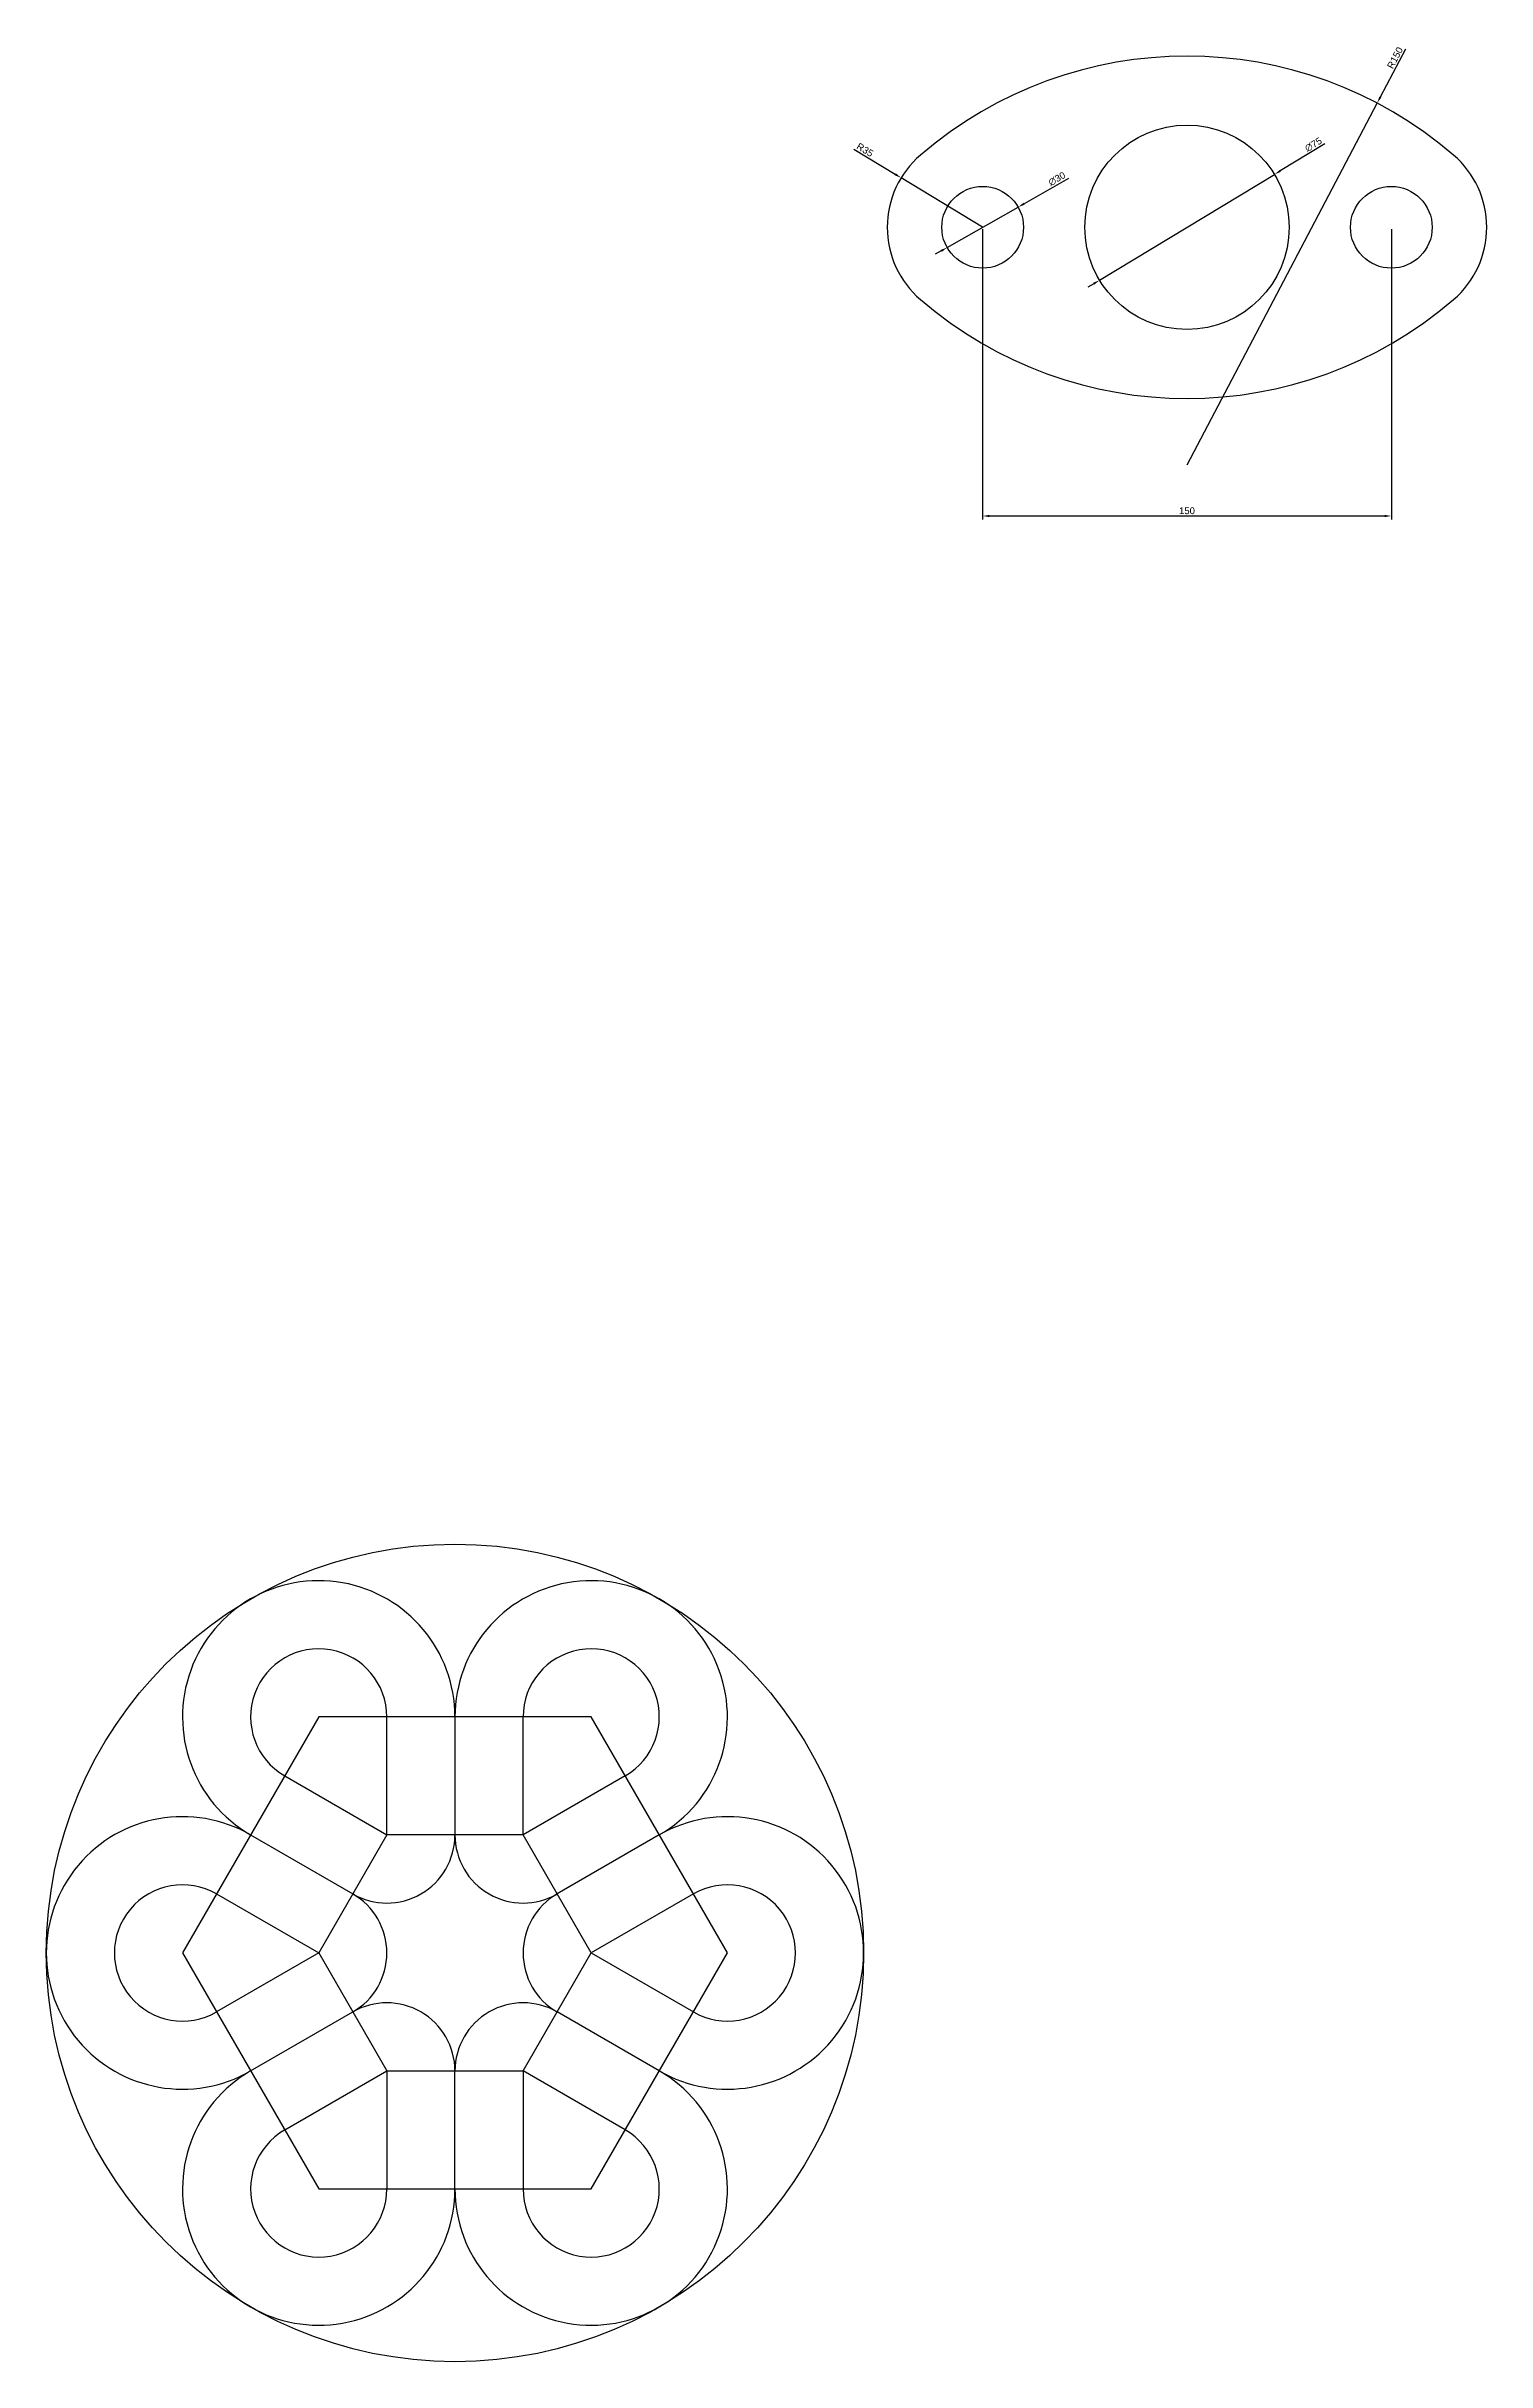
# Model space of a CAD drawing. Header units: millimetres. Extents: x 2423 to 4291, y 714 to 1630.
# Drawn here: x 3763 to 4291, y 714 to 1564 of the extents above; entities that cross this region are included whole.
import ezdxf

# ---------------------------------------------------------------- set-up
doc = ezdxf.new("R2010")
doc.units = ezdxf.units.MM
doc.styles.get("Standard").update_dxf_attribs({"font": 'arial.ttf'})
doc.dimstyles.new('ISO-25', dxfattribs={"dimtxt": 2.5, "dimasz": 2.5, "dimexe": 1.25, "dimexo": 0.625, "dimtad": 1, "dimtxsty": 'Standard', "dimcen": 2.5, "dimadec": 0, "dimazin": 0, "dimtfac": 1, "dimtmove": 0, "dimatfit": 3, "dimfxl": 1, "dimarcsym": 0})

# ---------------------------------------------------------------- blocks, each defined once
blk = doc.blocks.new('*D11')
at = {"color": 0, "lineweight": -2, "transparency": 16777216}
for p, q in [((4232.06, 1528.12), (4215.64, 1518.19)), ((4149.32, 1478.09), (4213.5, 1516.9)), ((4147.18, 1476.79), (4145.04, 1475.5))]:
    blk.add_line(p, q, dxfattribs=at)
at = {"color": 0, "transparency": 16777216}
for points in [[(4215.42, 1518.55), (4215.85, 1517.84), (4213.5, 1516.9)], [(4146.97, 1477.15), (4147.4, 1476.44), (4149.32, 1478.09)]]:
    blk.add_solid(points, dxfattribs=at)
at = {"layer": 'Defpoints', "color": 0, "transparency": 16777216}
for p in [(4213.5, 1516.9), (4149.32, 1478.09)]:
    blk.add_point(p, dxfattribs=at)
at = {"color": 0, "transparency": 16777216, "insert": (4227.81, 1527.85), "char_height": 2.5, "attachment_point": 5, "rotation": 31.16284}
blk.add_mtext('∅75', dxfattribs=at)
blk = doc.blocks.new('*D12')
at = {"color": 0, "lineweight": -2, "transparency": 16777216}
for p, q in [((4137.93, 1515.44), (4121.62, 1506.15)), ((4093.38, 1490.07), (4119.45, 1504.91)), ((4091.2, 1488.84), (4089.03, 1487.6))]:
    blk.add_line(p, q, dxfattribs=at)
at = {"color": 0, "transparency": 16777216}
for points in [[(4121.41, 1506.51), (4121.83, 1505.79), (4119.45, 1504.91)], [(4091, 1489.2), (4091.41, 1488.47), (4093.38, 1490.07)]]:
    blk.add_solid(points, dxfattribs=at)
at = {"layer": 'Defpoints', "color": 0, "transparency": 16777216}
for p in [(4119.45, 1504.91), (4093.38, 1490.07)]:
    blk.add_point(p, dxfattribs=at)
at = {"color": 0, "transparency": 16777216, "insert": (4133.67, 1515.28), "char_height": 2.5, "attachment_point": 5, "rotation": 29.65329}
blk.add_mtext('∅30', dxfattribs=at)
blk = doc.blocks.new('*D13')
at = {"color": 0, "lineweight": -2, "transparency": 16777216}
for p, q in [((4059.14, 1526.17), (4074.35, 1516.94)), ((4106.41, 1497.49), (4076.49, 1515.65))]:
    blk.add_line(p, q, dxfattribs=at)
at = {"color": 0, "transparency": 16777216}
blk.add_solid([(4074.57, 1517.3), (4074.13, 1516.59), (4076.49, 1515.65)], dxfattribs=at)
at = {"layer": 'Defpoints', "color": 0, "transparency": 16777216}
for p in [(4076.49, 1515.65), (4106.41, 1497.49)]:
    blk.add_point(p, dxfattribs=at)
at = {"color": 0, "transparency": 16777216, "insert": (4063.22, 1525.92), "char_height": 2.5, "attachment_point": 5, "rotation": 328.75756}
blk.add_mtext('R35', dxfattribs=at)
blk = doc.blocks.new('*D14')
at = {"color": 0, "lineweight": -2, "transparency": 16777216}
for p, q in [((4261.58, 1562.85), (4252.36, 1545.31)), ((4181.41, 1410.32), (4251.2, 1543.09))]:
    blk.add_line(p, q, dxfattribs=at)
at = {"color": 0, "transparency": 16777216}
blk.add_solid([(4251.99, 1545.5), (4252.73, 1545.11), (4251.2, 1543.09)], dxfattribs=at)
at = {"layer": 'Defpoints', "color": 0, "transparency": 16777216}
for p in [(4251.2, 1543.09), (4181.41, 1410.32)]:
    blk.add_point(p, dxfattribs=at)
at = {"color": 0, "transparency": 16777216, "insert": (4257.77, 1559.68), "char_height": 2.5, "attachment_point": 5, "rotation": 62.27495}
blk.add_mtext('R150', dxfattribs=at)
blk = doc.blocks.new('*D15')
at = {"color": 0, "lineweight": -2, "transparency": 16777216}
for p, q in [((4106.41, 1496.87), (4106.41, 1390.31)), ((4256.41, 1496.87), (4256.41, 1390.31)), ((4108.91, 1391.56), (4253.91, 1391.56))]:
    blk.add_line(p, q, dxfattribs=at)
at = {"color": 0, "transparency": 16777216}
for points in [[(4108.91, 1391.98), (4108.91, 1391.15), (4106.41, 1391.56)], [(4253.91, 1391.98), (4253.91, 1391.15), (4256.41, 1391.56)]]:
    blk.add_solid(points, dxfattribs=at)
at = {"layer": 'Defpoints', "color": 0, "transparency": 16777216}
for p in [(4106.41, 1497.49), (4256.41, 1497.49), (4256.41, 1391.56)]:
    blk.add_point(p, dxfattribs=at)
at = {"color": 0, "transparency": 16777216, "insert": (4181.41, 1393.47), "char_height": 2.5, "attachment_point": 5}
blk.add_mtext('150', dxfattribs=at)

msp = doc.modelspace()

# ---------------------------------------------------------------- linework, layer by layer
for p, q in [((3887.731, 907.545), (3887.731, 950.846)), ((3912.731, 950.846), (3912.731, 907.545)), ((3912.731, 950.846), (3912.731, 907.545)), ((3937.731, 907.545), (3937.731, 950.846)), ((3850.231, 929.195), (3887.731, 907.545)), ((3975.231, 929.195), (3937.731, 907.545)), ((3837.731, 907.545), (3875.231, 885.894)), ((3837.731, 907.545), (3875.231, 885.894)), ((3987.731, 907.545), (3950.231, 885.894)), ((3987.731, 907.545), (3950.231, 885.894)), ((3825.231, 885.894), (3862.731, 864.243)), ((4000.231, 885.894), (3962.731, 864.243)), ((3862.731, 864.243), (3825.231, 842.593)), ((3962.731, 864.243), (4000.231, 842.593)), ((3837.731, 820.942), (3875.231, 842.593)), ((3837.731, 820.942), (3875.231, 842.593)), ((3987.731, 820.942), (3950.231, 842.593)), ((3987.731, 820.942), (3950.231, 842.593)), ((3850.231, 799.292), (3887.731, 820.942)), ((3887.731, 820.942), (3887.731, 777.641)), ((3912.731, 777.641), (3912.731, 820.942)), ((3912.731, 777.641), (3912.731, 820.942)), ((3975.231, 799.292), (3937.731, 820.942)), ((3937.731, 820.942), (3937.731, 777.641))]:
    msp.add_line(p, q)
for points in [[(3862.731, 950.846), (3812.731, 864.243), (3862.731, 777.641), (3962.731, 777.641), (4012.731, 864.243), (3962.731, 950.846)], [(3887.731, 907.545), (3862.731, 864.243), (3887.731, 820.942), (3937.731, 820.942), (3962.731, 864.243), (3937.731, 907.545)]]:
    msp.add_lwpolyline(points, close=True)
for centre, radius in [((4181.411, 1497.493), 37.5), ((4106.411, 1497.493), 15), ((4256.411, 1497.493), 15), ((3912.731, 864.243), 150)]:
    msp.add_circle(centre, radius)
for centre, radius, start, end in [((4181.411, 1410.315), 150, 49.294293, 130.705707), ((4106.411, 1497.493), 35, 130.705707, 229.294293), ((4256.411, 1497.493), 35, 310.705707, 49.294293), ((4181.411, 1584.671), 150, 229.294293, 310.705707), ((3862.731, 950.846), 50, 360, 240), ((3962.731, 950.846), 50, 300, 180), ((3862.731, 950.846), 25, 0, 240), ((3962.731, 950.846), 25, 300, 180), ((3812.731, 864.243), 50, 60, 300), ((4012.731, 864.243), 50, 240, 120), ((3887.731, 907.545), 25, 240, 0), ((3937.731, 907.545), 25, 180, 300), ((3812.731, 864.243), 25, 60, 300), ((3862.731, 864.243), 25, 300, 60), ((3962.731, 864.243), 25, 120, 240), ((4012.731, 864.243), 25, 240, 120), ((3887.731, 820.942), 25, 0, 120), ((3937.731, 820.942), 25, 60, 180), ((3862.731, 777.641), 50, 120, 0), ((3962.731, 777.641), 50, 180, 60), ((3862.731, 777.641), 25, 120, 0), ((3962.731, 777.641), 25, 180, 60)]:
    msp.add_arc(centre, radius, start, end)

# ---------------------------------------------------------------- dimensions: what is measured, and where the dimension line sits
for center, mpoint, picture, middle in [((4181.411, 1410.315), (4251.195, 1543.094), '*D14', (4259.449, 1558.797)), ((4106.411, 1497.493), (4076.487, 1515.646), '*D13', (4062.235, 1524.292))]:
    dim = msp.add_radius_dim(center=center, mpoint=mpoint, dimstyle='ISO-25')
    dim.commit()
    dim.dimension.update_dxf_attribs({"geometry": picture, "text_midpoint": middle, "dimtype": 164})
for p1, p2, picture, middle in [((4149.322, 1478.088), (4213.5, 1516.899), '*D11', (4228.825, 1526.166)), ((4093.376, 1490.072), (4119.447, 1504.915), '*D12', (4134.649, 1513.57))]:
    dim = msp.add_diameter_dim_2p(p1=p1, p2=p2, dimstyle='ISO-25')
    dim.commit()
    dim.dimension.update_dxf_attribs({"geometry": picture, "text_midpoint": middle, "dimtype": 163})
dim = msp.add_linear_dim(base=(4256.411, 1391.564), p1=(4106.411, 1497.493), p2=(4256.411, 1497.493), dimstyle='ISO-25')
dim.commit()
dim.dimension.update_dxf_attribs({"geometry": '*D15', "text_midpoint": (4181.411, 1393.466)})

doc.saveas('drawing.dxf')
